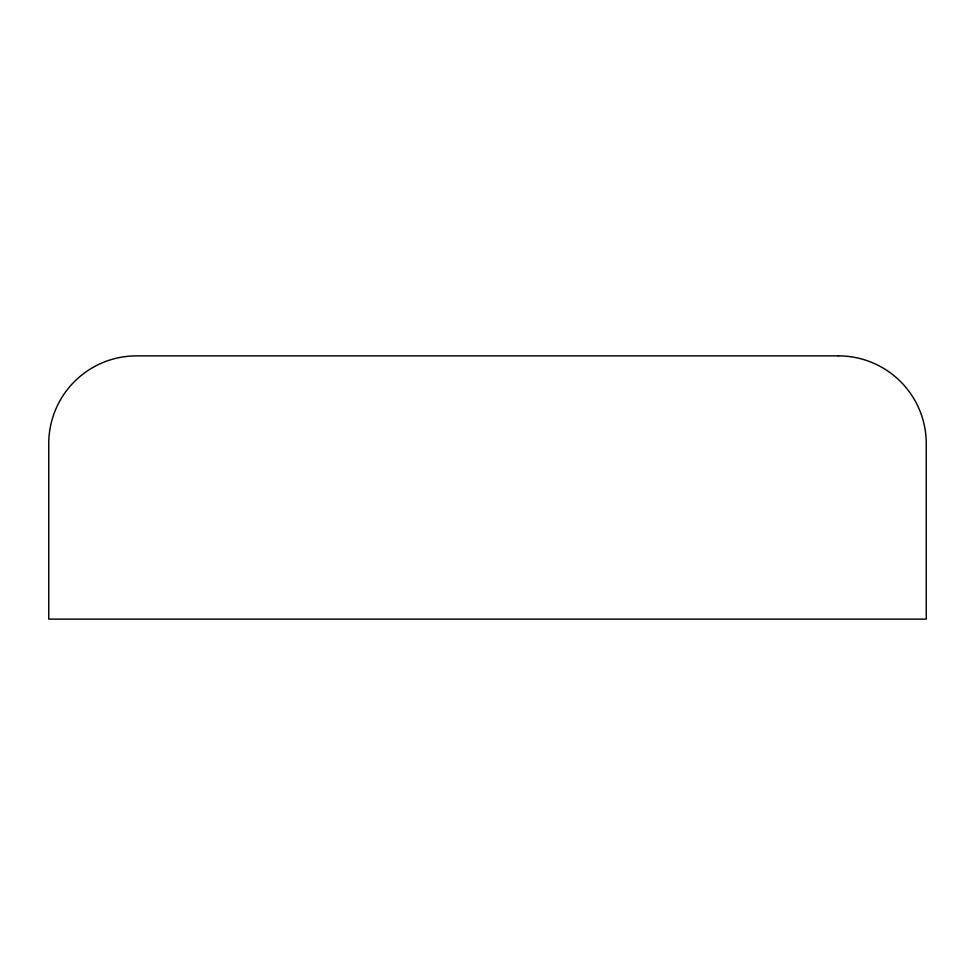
<?xml version="1.0" encoding="UTF-8"?>
<svg xmlns="http://www.w3.org/2000/svg" width="975" height="975" viewBox="0 0 975 975"><rect width="100%" height="100%" fill="white"/><g stroke="black" fill="none" stroke-linecap="round" stroke-linejoin="round"><path stroke-width="1.46" d="M838.5 355.875L136.5 355.875A87.75 87.75 0 0 0 48.75 443.625L48.75 619.125L926.25 619.125L926.25 443.625A87.75 87.75 0 0 0 838.5 355.875"/></g></svg>
